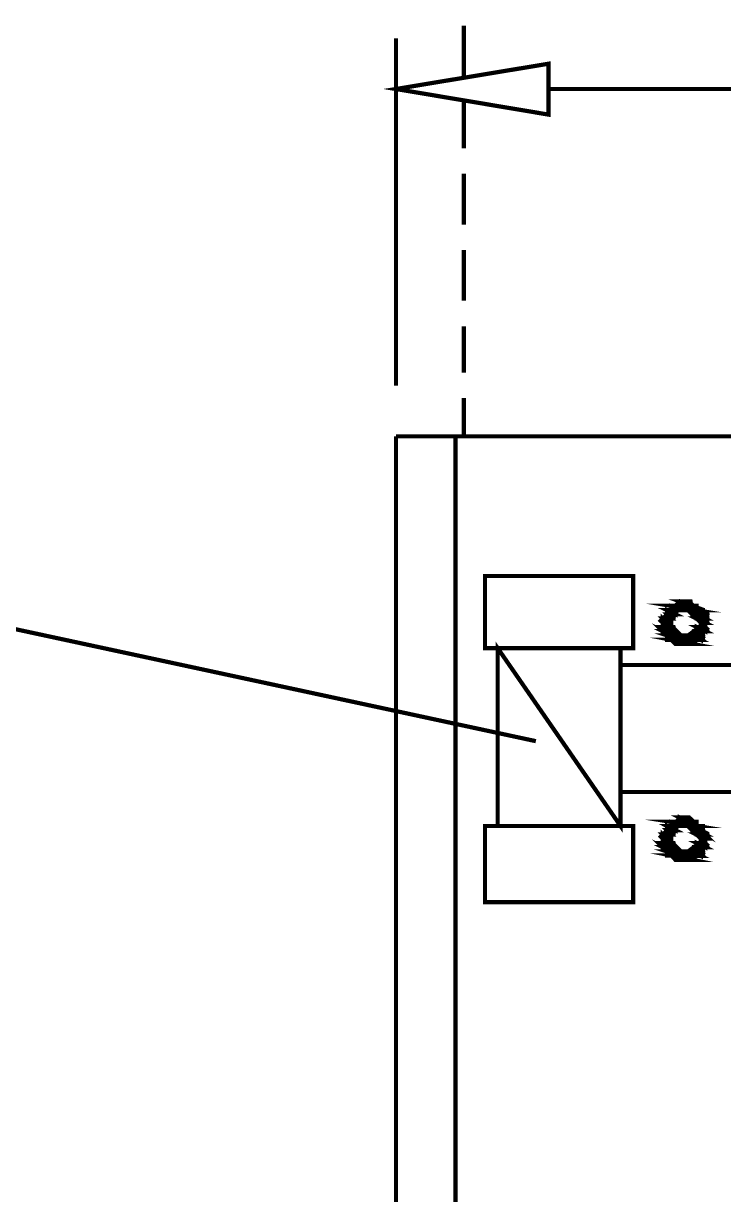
# Model space of a CAD drawing. Extents: x 219 to 1226, y 175 to 465.
# Drawn here: x 665.13 to 672.14, y 304.55 to 316.28 of the extents above; entities that cross this region are included whole.
import ezdxf

# ---------------------------------------------------------------- set-up
doc = ezdxf.new("R2010")
doc.units = 0
doc.header["$MEASUREMENT"] = 0
for name, color, linetype in [('C00-00-00-BLACK', 7, 'Continuous'), ('C00-7E-FF', 150, 'Continuous'), ('CFF-00-00', 1, 'Continuous')]:
    doc.layers.add(name, color=color, linetype=linetype)

msp = doc.modelspace()

# ---------------------------------------------------------------- linework, layer by layer
at = {"layer": 'C00-00-00-BLACK', "const_width": 0.0423}
for points in [[(669.54, 315.747), (669.54, 316.256)], [(669.54, 315.028), (669.54, 315.494)], [(669.54, 314.263), (669.54, 314.773)], [(669.54, 313.501), (669.54, 314.008)], [(669.54, 312.782), (669.54, 313.246)], [(669.54, 312.144), (669.54, 312.527)], [(668.861, 312.144), (668.861, 293.112)], [(668.861, 312.144), (676.708, 312.144)], [(669.456, 312.144), (669.456, 303.539)], [(669.879, 310.024), (669.879, 308.244)], [(671.109, 310.024), (671.109, 308.244)], [(672.382, 309.855), (671.109, 309.855), (671.109, 308.584), (672.382, 308.584)]]:
    msp.add_lwpolyline(points, dxfattribs=at)
for points in [[(669.752, 310.024), (671.236, 310.024), (671.236, 310.746), (669.752, 310.746), (669.752, 310.024)], [(671.871, 310.447), (671.618, 310.447), (671.871, 310.404), (671.871, 310.447)], [(671.956, 310.278), (671.956, 310.331), (671.797, 310.49), (671.745, 310.49), (671.702, 310.49), (671.575, 310.331), (671.575, 310.278), (671.575, 310.236), (671.702, 310.108), (671.745, 310.108), (671.797, 310.108), (671.956, 310.236), (671.956, 310.278)], [(671.575, 310.404), (671.659, 310.363), (671.575, 310.363), (671.575, 310.404)], [(671.786, 310.493), (671.702, 310.493), (671.829, 310.447), (671.786, 310.493)], [(671.618, 310.447), (671.871, 310.404), (671.618, 310.404), (671.618, 310.447)], [(671.914, 310.278), (671.914, 310.32), (671.786, 310.447), (671.745, 310.447), (671.713, 310.447), (671.618, 310.32), (671.618, 310.278), (671.618, 310.246), (671.713, 310.151), (671.745, 310.151), (671.786, 310.151), (671.914, 310.246), (671.914, 310.278)], [(671.659, 310.447), (671.871, 310.447), (671.618, 310.447), (671.659, 310.447)], [(671.702, 310.493), (671.829, 310.447), (671.659, 310.447), (671.702, 310.493)], [(671.659, 310.447), (671.829, 310.447), (671.871, 310.447), (671.659, 310.447)], [(671.829, 310.447), (671.871, 310.447), (671.659, 310.447), (671.829, 310.447)], [(671.659, 310.447), (671.829, 310.447), (671.871, 310.447), (671.659, 310.447)], [(671.829, 310.447), (671.871, 310.447), (671.659, 310.447), (671.829, 310.447)], [(671.829, 310.447), (671.659, 310.447), (671.871, 310.447), (671.829, 310.447)], [(671.745, 310.493), (671.786, 310.493), (671.702, 310.493), (671.745, 310.493)], [(671.702, 310.493), (671.786, 310.493), (671.829, 310.493), (671.702, 310.493)], [(671.786, 310.493), (671.829, 310.493), (671.702, 310.493), (671.786, 310.493)], [(671.829, 310.404), (671.914, 310.363), (671.829, 310.363), (671.829, 310.404)], [(671.618, 310.32), (671.532, 310.32), (671.575, 310.278), (671.618, 310.32)], [(671.575, 310.363), (671.618, 310.32), (671.532, 310.32), (671.575, 310.363)], [(671.659, 310.404), (671.575, 310.404), (671.659, 310.363), (671.659, 310.404)], [(671.532, 310.32), (671.575, 310.278), (671.532, 310.278), (671.532, 310.32)], [(671.532, 310.32), (671.618, 310.32), (671.659, 310.32), (671.532, 310.32)], [(671.618, 310.32), (671.659, 310.32), (671.532, 310.32), (671.618, 310.32)], [(671.532, 310.32), (671.618, 310.32), (671.659, 310.32), (671.532, 310.32)], [(671.618, 310.32), (671.659, 310.32), (671.532, 310.32), (671.618, 310.32)], [(671.532, 310.278), (671.575, 310.236), (671.532, 310.236), (671.532, 310.278)], [(671.618, 310.363), (671.575, 310.363), (671.618, 310.32), (671.618, 310.363)], [(671.618, 310.404), (671.702, 310.404), (671.575, 310.404), (671.618, 310.404)], [(671.659, 310.404), (671.702, 310.404), (671.575, 310.404), (671.659, 310.404)], [(671.659, 310.404), (671.575, 310.404), (671.702, 310.404), (671.659, 310.404)], [(671.575, 310.404), (671.659, 310.404), (671.702, 310.404), (671.575, 310.404)], [(671.659, 310.404), (671.702, 310.404), (671.575, 310.404), (671.659, 310.404)], [(671.618, 310.363), (671.659, 310.363), (671.575, 310.363), (671.618, 310.363)], [(671.618, 310.363), (671.575, 310.363), (671.659, 310.363), (671.618, 310.363)], [(671.575, 310.363), (671.618, 310.363), (671.659, 310.363), (671.575, 310.363)], [(671.618, 310.363), (671.659, 310.363), (671.575, 310.363), (671.618, 310.363)], [(671.618, 310.404), (671.871, 310.404), (671.914, 310.404), (671.618, 310.404)], [(671.871, 310.404), (671.914, 310.404), (671.618, 310.404), (671.871, 310.404)], [(671.702, 310.404), (671.745, 310.404), (671.618, 310.404), (671.702, 310.404)], [(671.702, 310.404), (671.618, 310.404), (671.745, 310.404), (671.702, 310.404)], [(671.702, 310.404), (671.618, 310.404), (671.702, 310.404)], [(671.871, 310.404), (671.745, 310.404), (671.871, 310.404)], [(671.745, 310.404), (671.871, 310.404), (671.786, 310.404), (671.745, 310.404)], [(671.914, 310.404), (671.829, 310.404), (671.914, 310.363), (671.914, 310.404)], [(671.871, 310.32), (671.956, 310.278), (671.914, 310.278), (671.871, 310.32)], [(671.914, 310.404), (671.956, 310.404), (671.786, 310.404), (671.914, 310.404)], [(671.914, 310.404), (671.786, 310.404), (671.871, 310.404), (671.914, 310.404)], [(671.786, 310.404), (671.914, 310.404), (671.956, 310.404), (671.786, 310.404)], [(671.914, 310.404), (671.956, 310.404), (671.786, 310.404), (671.914, 310.404)], [(671.914, 310.404), (671.786, 310.404), (671.914, 310.404)], [(671.786, 310.404), (671.914, 310.404), (671.829, 310.404), (671.786, 310.404)], [(671.956, 310.32), (671.871, 310.32), (671.956, 310.278), (671.956, 310.32)], [(671.956, 310.363), (671.871, 310.363), (671.956, 310.32), (671.956, 310.363)], [(671.914, 310.363), (671.829, 310.363), (671.914, 310.363)], [(671.829, 310.363), (671.914, 310.363), (671.871, 310.363), (671.829, 310.363)], [(671.871, 310.363), (671.956, 310.32), (671.871, 310.32), (671.871, 310.363)], [(671.871, 310.363), (671.914, 310.363), (671.956, 310.363), (671.871, 310.363)], [(671.914, 310.363), (671.956, 310.363), (671.871, 310.363), (671.914, 310.363)], [(671.956, 310.363), (671.998, 310.363), (671.871, 310.363), (671.956, 310.363)], [(671.956, 310.363), (671.871, 310.363), (671.914, 310.363), (671.956, 310.363)], [(671.871, 310.32), (671.956, 310.32), (671.998, 310.32), (671.871, 310.32)], [(671.956, 310.32), (671.998, 310.32), (671.871, 310.32), (671.956, 310.32)], [(671.914, 310.278), (671.956, 310.236), (671.914, 310.236), (671.914, 310.278)], [(671.532, 310.194), (671.618, 310.151), (671.575, 310.151), (671.532, 310.194)], [(671.618, 310.236), (671.532, 310.236), (671.618, 310.194), (671.618, 310.236)], [(671.618, 310.194), (671.532, 310.194), (671.618, 310.151), (671.618, 310.194)], [(671.575, 310.278), (671.532, 310.278), (671.575, 310.236), (671.575, 310.278)], [(671.532, 310.278), (671.575, 310.278), (671.618, 310.278), (671.532, 310.278)], [(671.575, 310.278), (671.618, 310.278), (671.532, 310.278), (671.575, 310.278)], [(671.532, 310.236), (671.618, 310.194), (671.532, 310.194), (671.532, 310.236)], [(671.532, 310.236), (671.575, 310.236), (671.618, 310.236), (671.532, 310.236)], [(671.575, 310.236), (671.618, 310.236), (671.532, 310.236), (671.575, 310.236)], [(671.618, 310.236), (671.659, 310.236), (671.532, 310.236), (671.618, 310.236)], [(671.618, 310.236), (671.532, 310.236), (671.575, 310.236), (671.618, 310.236)], [(671.532, 310.194), (671.618, 310.194), (671.659, 310.194), (671.532, 310.194)], [(671.618, 310.194), (671.659, 310.194), (671.532, 310.194), (671.618, 310.194)], [(671.956, 310.236), (671.871, 310.236), (671.956, 310.194), (671.956, 310.236)], [(671.914, 310.194), (671.871, 310.194), (671.914, 310.151), (671.914, 310.194)], [(671.871, 310.236), (671.956, 310.194), (671.871, 310.194), (671.871, 310.236)], [(671.914, 310.236), (671.956, 310.236), (671.871, 310.236), (671.914, 310.236)], [(671.871, 310.194), (671.914, 310.151), (671.871, 310.151), (671.871, 310.194)], [(671.871, 310.194), (671.956, 310.194), (671.998, 310.194), (671.871, 310.194)], [(671.956, 310.194), (671.998, 310.194), (671.871, 310.194), (671.956, 310.194)], [(671.914, 310.194), (671.956, 310.194), (671.871, 310.194), (671.914, 310.194)], [(671.914, 310.194), (671.871, 310.194), (671.956, 310.194), (671.914, 310.194)], [(671.956, 310.278), (671.914, 310.278), (671.956, 310.236), (671.956, 310.278)], [(671.914, 310.278), (671.956, 310.278), (671.998, 310.278), (671.914, 310.278)], [(671.956, 310.278), (671.998, 310.278), (671.914, 310.278), (671.956, 310.278)], [(671.956, 310.236), (671.914, 310.236), (671.956, 310.236)], [(669.879, 310.024), (671.109, 308.244), (669.879, 308.244), (669.879, 310.024)], [(671.871, 310.108), (671.618, 310.108), (671.829, 310.067), (671.871, 310.108)], [(671.659, 310.151), (671.575, 310.151), (671.702, 310.108), (671.659, 310.151)], [(671.575, 310.151), (671.702, 310.108), (671.575, 310.108), (671.575, 310.151)], [(671.575, 310.151), (671.618, 310.151), (671.659, 310.151), (671.575, 310.151)], [(671.618, 310.151), (671.659, 310.151), (671.575, 310.151), (671.618, 310.151)], [(671.659, 310.151), (671.702, 310.151), (671.575, 310.151), (671.659, 310.151)], [(671.659, 310.151), (671.575, 310.151), (671.618, 310.151), (671.659, 310.151)], [(671.575, 310.151), (671.659, 310.151), (671.702, 310.151), (671.575, 310.151)], [(671.659, 310.151), (671.702, 310.151), (671.575, 310.151), (671.659, 310.151)], [(671.575, 310.151), (671.659, 310.151), (671.702, 310.151), (671.575, 310.151)], [(671.659, 310.151), (671.702, 310.151), (671.575, 310.151), (671.659, 310.151)], [(671.618, 310.108), (671.829, 310.067), (671.659, 310.067), (671.618, 310.108)], [(671.702, 310.108), (671.575, 310.108), (671.702, 310.108)], [(671.575, 310.108), (671.702, 310.108), (671.618, 310.108), (671.575, 310.108)], [(671.745, 310.108), (671.786, 310.108), (671.618, 310.108), (671.745, 310.108)], [(671.745, 310.108), (671.618, 310.108), (671.702, 310.108), (671.745, 310.108)], [(671.618, 310.108), (671.871, 310.108), (671.914, 310.108), (671.618, 310.108)], [(671.871, 310.108), (671.914, 310.108), (671.618, 310.108), (671.871, 310.108)], [(671.618, 310.108), (671.871, 310.108), (671.914, 310.108), (671.618, 310.108)], [(671.871, 310.108), (671.914, 310.108), (671.618, 310.108), (671.871, 310.108)], [(671.659, 310.067), (671.829, 310.067), (671.871, 310.067), (671.659, 310.067)], [(671.829, 310.067), (671.871, 310.067), (671.659, 310.067), (671.829, 310.067)], [(671.659, 310.067), (671.829, 310.067), (671.871, 310.067), (671.659, 310.067)], [(671.829, 310.067), (671.871, 310.067), (671.659, 310.067), (671.829, 310.067)], [(671.829, 310.067), (671.659, 310.067), (671.786, 310.067), (671.829, 310.067)], [(671.659, 310.067), (671.786, 310.067), (671.702, 310.067), (671.659, 310.067)], [(671.786, 310.067), (671.702, 310.067), (671.745, 310.067), (671.786, 310.067)], [(671.702, 310.067), (671.786, 310.067), (671.829, 310.067), (671.702, 310.067)], [(671.786, 310.067), (671.829, 310.067), (671.702, 310.067), (671.786, 310.067)], [(671.786, 310.108), (671.871, 310.108), (671.745, 310.108), (671.786, 310.108)], [(671.745, 310.108), (671.871, 310.108), (671.914, 310.108), (671.745, 310.108)], [(671.871, 310.108), (671.914, 310.108), (671.745, 310.108), (671.871, 310.108)], [(671.829, 310.151), (671.914, 310.106), (671.786, 310.106), (671.829, 310.151)], [(671.914, 310.151), (671.829, 310.151), (671.914, 310.106), (671.914, 310.151)], [(671.786, 310.108), (671.914, 310.108), (671.956, 310.108), (671.786, 310.108)], [(671.914, 310.108), (671.956, 310.108), (671.786, 310.108), (671.914, 310.108)], [(671.871, 310.108), (671.914, 310.108), (671.786, 310.108), (671.871, 310.108)], [(671.871, 310.108), (671.786, 310.108), (671.914, 310.108), (671.871, 310.108)], [(671.871, 310.108), (671.786, 310.108), (671.871, 310.108)], [(671.871, 310.151), (671.914, 310.151), (671.829, 310.151), (671.871, 310.151)], [(671.829, 310.151), (671.914, 310.151), (671.956, 310.151), (671.829, 310.151)], [(671.914, 310.151), (671.956, 310.151), (671.829, 310.151), (671.914, 310.151)], [(671.914, 310.151), (671.871, 310.151), (671.914, 310.151)], [(671.109, 310.024), (669.879, 310.024), (671.109, 308.244), (671.109, 310.024)], [(671.956, 308.117), (671.956, 308.171), (671.797, 308.328), (671.745, 308.328), (671.702, 308.328), (671.575, 308.171), (671.575, 308.117), (671.575, 308.076), (671.702, 307.948), (671.745, 307.948), (671.797, 307.948), (671.956, 308.076), (671.956, 308.117)], [(671.786, 308.328), (671.702, 308.328), (671.786, 308.285), (671.786, 308.328)], [(671.702, 308.328), (671.786, 308.285), (671.702, 308.285), (671.702, 308.328)], [(671.745, 308.328), (671.786, 308.328), (671.702, 308.328), (671.745, 308.328)], [(669.752, 307.482), (671.236, 307.482), (671.236, 308.244), (669.752, 308.244), (669.752, 307.482)], [(671.871, 308.285), (671.618, 308.285), (671.871, 308.244), (671.871, 308.285)], [(671.575, 308.201), (671.618, 308.158), (671.532, 308.158), (671.575, 308.201)], [(671.659, 308.244), (671.575, 308.244), (671.659, 308.201), (671.659, 308.244)], [(671.532, 308.158), (671.575, 308.117), (671.532, 308.117), (671.532, 308.158)], [(671.618, 308.201), (671.575, 308.201), (671.618, 308.158), (671.618, 308.201)], [(671.575, 308.244), (671.659, 308.201), (671.575, 308.201), (671.575, 308.244)], [(671.618, 308.244), (671.702, 308.244), (671.575, 308.244), (671.618, 308.244)], [(671.659, 308.244), (671.702, 308.244), (671.575, 308.244), (671.659, 308.244)], [(671.659, 308.244), (671.575, 308.244), (671.702, 308.244), (671.659, 308.244)], [(671.575, 308.244), (671.659, 308.244), (671.702, 308.244), (671.575, 308.244)], [(671.659, 308.244), (671.702, 308.244), (671.575, 308.244), (671.659, 308.244)], [(671.618, 308.201), (671.659, 308.201), (671.575, 308.201), (671.618, 308.201)], [(671.618, 308.201), (671.575, 308.201), (671.659, 308.201), (671.618, 308.201)], [(671.575, 308.201), (671.618, 308.201), (671.659, 308.201), (671.575, 308.201)], [(671.618, 308.201), (671.659, 308.201), (671.575, 308.201), (671.618, 308.201)], [(671.618, 308.285), (671.871, 308.244), (671.618, 308.244), (671.618, 308.285)], [(671.914, 308.117), (671.914, 308.16), (671.786, 308.285), (671.745, 308.285), (671.713, 308.285), (671.618, 308.16), (671.618, 308.117), (671.618, 308.085), (671.713, 307.989), (671.745, 307.989), (671.786, 307.989), (671.914, 308.085), (671.914, 308.117)], [(671.659, 308.285), (671.871, 308.285), (671.618, 308.285), (671.659, 308.285)], [(671.618, 308.244), (671.871, 308.244), (671.914, 308.244), (671.618, 308.244)], [(671.871, 308.244), (671.914, 308.244), (671.618, 308.244), (671.871, 308.244)], [(671.702, 308.244), (671.745, 308.244), (671.618, 308.244), (671.702, 308.244)], [(671.702, 308.244), (671.618, 308.244), (671.745, 308.244), (671.702, 308.244)], [(671.702, 308.244), (671.618, 308.244), (671.702, 308.244)], [(671.702, 308.285), (671.829, 308.285), (671.659, 308.285), (671.702, 308.285)], [(671.659, 308.285), (671.829, 308.285), (671.871, 308.285), (671.659, 308.285)], [(671.829, 308.285), (671.871, 308.285), (671.659, 308.285), (671.829, 308.285)], [(671.659, 308.285), (671.829, 308.285), (671.871, 308.285), (671.659, 308.285)], [(671.829, 308.285), (671.871, 308.285), (671.659, 308.285), (671.829, 308.285)], [(671.829, 308.285), (671.659, 308.285), (671.871, 308.285), (671.829, 308.285)], [(671.786, 308.285), (671.702, 308.285), (671.829, 308.285), (671.786, 308.285)], [(671.871, 308.244), (671.745, 308.244), (671.871, 308.244)], [(671.745, 308.244), (671.871, 308.244), (671.786, 308.244), (671.745, 308.244)], [(671.914, 308.244), (671.829, 308.244), (671.914, 308.201), (671.914, 308.244)], [(671.871, 308.158), (671.956, 308.117), (671.914, 308.117), (671.871, 308.158)], [(671.914, 308.244), (671.956, 308.244), (671.786, 308.244), (671.914, 308.244)], [(671.914, 308.244), (671.786, 308.244), (671.871, 308.244), (671.914, 308.244)], [(671.786, 308.244), (671.914, 308.244), (671.956, 308.244), (671.786, 308.244)], [(671.914, 308.244), (671.956, 308.244), (671.786, 308.244), (671.914, 308.244)], [(671.914, 308.244), (671.786, 308.244), (671.914, 308.244)], [(671.786, 308.244), (671.914, 308.244), (671.829, 308.244), (671.786, 308.244)], [(671.914, 308.201), (671.871, 308.201), (671.956, 308.158), (671.914, 308.201)], [(671.829, 308.244), (671.914, 308.201), (671.829, 308.201), (671.829, 308.244)], [(671.914, 308.201), (671.829, 308.201), (671.914, 308.201)], [(671.829, 308.201), (671.914, 308.201), (671.871, 308.201), (671.829, 308.201)], [(671.871, 308.201), (671.956, 308.158), (671.871, 308.158), (671.871, 308.201)], [(671.871, 308.201), (671.914, 308.201), (671.956, 308.201), (671.871, 308.201)], [(671.914, 308.201), (671.956, 308.201), (671.871, 308.201), (671.914, 308.201)], [(671.532, 308.032), (671.618, 307.989), (671.575, 307.989), (671.532, 308.032)], [(671.618, 308.074), (671.532, 308.074), (671.618, 308.032), (671.618, 308.074)], [(671.618, 308.158), (671.532, 308.158), (671.575, 308.117), (671.618, 308.158)], [(671.575, 308.117), (671.532, 308.117), (671.575, 308.074), (671.575, 308.117)], [(671.532, 308.158), (671.618, 308.158), (671.659, 308.158), (671.532, 308.158)], [(671.618, 308.158), (671.659, 308.158), (671.532, 308.158), (671.618, 308.158)], [(671.532, 308.158), (671.618, 308.158), (671.659, 308.158), (671.532, 308.158)], [(671.618, 308.158), (671.659, 308.158), (671.532, 308.158), (671.618, 308.158)], [(671.532, 308.117), (671.575, 308.074), (671.532, 308.074), (671.532, 308.117)], [(671.532, 308.117), (671.575, 308.117), (671.618, 308.117), (671.532, 308.117)], [(671.575, 308.117), (671.618, 308.117), (671.532, 308.117), (671.575, 308.117)], [(671.532, 308.074), (671.618, 308.032), (671.532, 308.032), (671.532, 308.074)], [(671.532, 308.074), (671.575, 308.074), (671.618, 308.074), (671.532, 308.074)], [(671.575, 308.074), (671.618, 308.074), (671.532, 308.074), (671.575, 308.074)], [(671.618, 308.074), (671.659, 308.074), (671.532, 308.074), (671.618, 308.074)], [(671.618, 308.074), (671.532, 308.074), (671.575, 308.074), (671.618, 308.074)], [(671.956, 308.158), (671.871, 308.158), (671.956, 308.117), (671.956, 308.158)], [(671.956, 308.074), (671.871, 308.074), (671.956, 308.032), (671.956, 308.074)], [(671.871, 308.158), (671.956, 308.158), (671.998, 308.158), (671.871, 308.158)], [(671.956, 308.158), (671.998, 308.158), (671.871, 308.158), (671.956, 308.158)], [(671.871, 308.158), (671.956, 308.158), (671.998, 308.158), (671.871, 308.158)], [(671.956, 308.158), (671.998, 308.158), (671.871, 308.158), (671.956, 308.158)], [(671.871, 308.074), (671.956, 308.032), (671.871, 308.032), (671.871, 308.074)], [(671.914, 308.074), (671.956, 308.074), (671.871, 308.074), (671.914, 308.074)], [(671.956, 308.117), (671.914, 308.117), (671.956, 308.074), (671.956, 308.117)], [(671.914, 308.117), (671.956, 308.074), (671.914, 308.074), (671.914, 308.117)], [(671.914, 308.117), (671.956, 308.117), (671.998, 308.117), (671.914, 308.117)], [(671.956, 308.117), (671.998, 308.117), (671.914, 308.117), (671.956, 308.117)], [(671.956, 308.074), (671.914, 308.074), (671.956, 308.074)], [(671.871, 307.948), (671.618, 307.948), (671.829, 307.905), (671.871, 307.948)], [(671.659, 307.989), (671.575, 307.989), (671.702, 307.948), (671.659, 307.989)], [(671.618, 308.032), (671.532, 308.032), (671.618, 307.989), (671.618, 308.032)], [(671.532, 308.032), (671.618, 308.032), (671.659, 308.032), (671.532, 308.032)], [(671.618, 308.032), (671.659, 308.032), (671.532, 308.032), (671.618, 308.032)], [(671.575, 307.989), (671.702, 307.948), (671.575, 307.948), (671.575, 307.989)], [(671.575, 307.989), (671.618, 307.989), (671.659, 307.989), (671.575, 307.989)], [(671.618, 307.989), (671.659, 307.989), (671.575, 307.989), (671.618, 307.989)], [(671.659, 307.989), (671.702, 307.989), (671.575, 307.989), (671.659, 307.989)], [(671.659, 307.989), (671.575, 307.989), (671.618, 307.989), (671.659, 307.989)], [(671.575, 307.989), (671.659, 307.989), (671.702, 307.989), (671.575, 307.989)], [(671.659, 307.989), (671.702, 307.989), (671.575, 307.989), (671.659, 307.989)], [(671.575, 307.989), (671.659, 307.989), (671.702, 307.989), (671.575, 307.989)], [(671.659, 307.989), (671.702, 307.989), (671.575, 307.989), (671.659, 307.989)], [(671.702, 307.948), (671.575, 307.948), (671.702, 307.948)], [(671.575, 307.948), (671.702, 307.948), (671.618, 307.948), (671.575, 307.948)], [(671.618, 307.948), (671.829, 307.905), (671.659, 307.905), (671.618, 307.948)], [(671.745, 307.948), (671.786, 307.948), (671.618, 307.948), (671.745, 307.948)], [(671.745, 307.948), (671.618, 307.948), (671.702, 307.948), (671.745, 307.948)], [(671.618, 307.948), (671.871, 307.948), (671.914, 307.948), (671.618, 307.948)], [(671.871, 307.948), (671.914, 307.948), (671.618, 307.948), (671.871, 307.948)], [(671.618, 307.948), (671.871, 307.948), (671.914, 307.948), (671.618, 307.948)], [(671.871, 307.948), (671.914, 307.948), (671.618, 307.948), (671.871, 307.948)], [(671.786, 307.948), (671.871, 307.948), (671.745, 307.948), (671.786, 307.948)], [(671.745, 307.948), (671.871, 307.948), (671.914, 307.948), (671.745, 307.948)], [(671.871, 307.948), (671.914, 307.948), (671.745, 307.948), (671.871, 307.948)], [(671.829, 307.989), (671.914, 307.945), (671.786, 307.945), (671.829, 307.989)], [(671.914, 307.989), (671.829, 307.989), (671.914, 307.945), (671.914, 307.989)], [(671.786, 307.948), (671.914, 307.948), (671.956, 307.948), (671.786, 307.948)], [(671.914, 307.948), (671.956, 307.948), (671.786, 307.948), (671.914, 307.948)], [(671.871, 307.948), (671.914, 307.948), (671.786, 307.948), (671.871, 307.948)], [(671.871, 307.948), (671.786, 307.948), (671.914, 307.948), (671.871, 307.948)], [(671.871, 307.948), (671.786, 307.948), (671.871, 307.948)], [(671.871, 307.989), (671.914, 307.989), (671.829, 307.989), (671.871, 307.989)], [(671.829, 307.989), (671.914, 307.989), (671.956, 307.989), (671.829, 307.989)], [(671.914, 307.989), (671.956, 307.989), (671.829, 307.989), (671.914, 307.989)], [(671.914, 308.032), (671.871, 308.032), (671.914, 307.989), (671.914, 308.032)], [(671.871, 308.032), (671.914, 307.989), (671.871, 307.989), (671.871, 308.032)], [(671.871, 308.032), (671.956, 308.032), (671.998, 308.032), (671.871, 308.032)], [(671.956, 308.032), (671.998, 308.032), (671.871, 308.032), (671.956, 308.032)], [(671.914, 308.032), (671.956, 308.032), (671.871, 308.032), (671.914, 308.032)], [(671.914, 308.032), (671.871, 308.032), (671.956, 308.032), (671.914, 308.032)], [(671.914, 307.989), (671.871, 307.989), (671.914, 307.989)], [(671.659, 307.905), (671.829, 307.905), (671.871, 307.905), (671.659, 307.905)], [(671.829, 307.905), (671.871, 307.905), (671.659, 307.905), (671.829, 307.905)], [(671.659, 307.905), (671.829, 307.905), (671.871, 307.905), (671.659, 307.905)], [(671.829, 307.905), (671.871, 307.905), (671.659, 307.905), (671.829, 307.905)], [(671.829, 307.905), (671.659, 307.905), (671.786, 307.905), (671.829, 307.905)], [(671.659, 307.905), (671.786, 307.905), (671.702, 307.905), (671.659, 307.905)], [(671.786, 307.905), (671.702, 307.905), (671.745, 307.905), (671.786, 307.905)], [(671.702, 307.905), (671.786, 307.905), (671.829, 307.905), (671.702, 307.905)], [(671.786, 307.905), (671.829, 307.905), (671.702, 307.905), (671.786, 307.905)]]:
    msp.add_lwpolyline(points, close=True, dxfattribs=at)
at = {"layer": 'C00-00-00-BLACK'}
for points in [[(671.659, 310.447), (671.871, 310.447), (671.618, 310.447), (671.659, 310.447)], [(671.871, 310.447), (671.618, 310.447), (671.871, 310.404), (671.871, 310.447)], [(671.618, 310.447), (671.871, 310.404), (671.618, 310.404), (671.618, 310.447)], [(671.702, 310.493), (671.829, 310.447), (671.659, 310.447), (671.702, 310.493)], [(671.659, 310.447), (671.829, 310.447), (671.871, 310.447), (671.659, 310.447)], [(671.829, 310.447), (671.871, 310.447), (671.659, 310.447), (671.829, 310.447)], [(671.659, 310.447), (671.829, 310.447), (671.871, 310.447), (671.659, 310.447)], [(671.829, 310.447), (671.871, 310.447), (671.659, 310.447), (671.829, 310.447)], [(671.829, 310.447), (671.659, 310.447), (671.871, 310.447), (671.829, 310.447)], [(671.745, 310.493), (671.786, 310.493), (671.702, 310.493), (671.745, 310.493)], [(671.702, 310.493), (671.786, 310.493), (671.829, 310.493), (671.702, 310.493)], [(671.786, 310.493), (671.829, 310.493), (671.702, 310.493), (671.786, 310.493)], [(671.786, 310.493), (671.702, 310.493), (671.829, 310.447), (671.786, 310.493)], [(671.575, 310.363), (671.618, 310.32), (671.532, 310.32), (671.575, 310.363)], [(671.532, 310.32), (671.618, 310.32), (671.659, 310.32), (671.532, 310.32)], [(671.618, 310.32), (671.659, 310.32), (671.532, 310.32), (671.618, 310.32)], [(671.532, 310.32), (671.618, 310.32), (671.659, 310.32), (671.532, 310.32)], [(671.618, 310.32), (671.659, 310.32), (671.532, 310.32), (671.618, 310.32)], [(671.618, 310.32), (671.532, 310.32), (671.575, 310.278), (671.618, 310.32)], [(671.532, 310.32), (671.575, 310.278), (671.532, 310.278), (671.532, 310.32)], [(671.618, 310.404), (671.702, 310.404), (671.575, 310.404), (671.618, 310.404)], [(671.659, 310.404), (671.702, 310.404), (671.575, 310.404), (671.659, 310.404)], [(671.659, 310.404), (671.575, 310.404), (671.702, 310.404), (671.659, 310.404)], [(671.575, 310.404), (671.659, 310.404), (671.702, 310.404), (671.575, 310.404)], [(671.659, 310.404), (671.702, 310.404), (671.575, 310.404), (671.659, 310.404)], [(671.659, 310.404), (671.575, 310.404), (671.659, 310.363), (671.659, 310.404)], [(671.575, 310.404), (671.659, 310.363), (671.575, 310.363), (671.575, 310.404)], [(671.618, 310.363), (671.659, 310.363), (671.575, 310.363), (671.618, 310.363)], [(671.618, 310.363), (671.575, 310.363), (671.659, 310.363), (671.618, 310.363)], [(671.575, 310.363), (671.618, 310.363), (671.659, 310.363), (671.575, 310.363)], [(671.618, 310.363), (671.659, 310.363), (671.575, 310.363), (671.618, 310.363)], [(671.618, 310.363), (671.575, 310.363), (671.618, 310.32), (671.618, 310.363)], [(671.618, 310.404), (671.871, 310.404), (671.914, 310.404), (671.618, 310.404)], [(671.871, 310.404), (671.914, 310.404), (671.618, 310.404), (671.871, 310.404)], [(671.702, 310.404), (671.745, 310.404), (671.618, 310.404), (671.702, 310.404)], [(671.702, 310.404), (671.618, 310.404), (671.745, 310.404), (671.702, 310.404)], [(671.702, 310.404), (671.618, 310.404), (671.702, 310.404)], [(671.871, 310.404), (671.745, 310.404), (671.871, 310.404)], [(671.745, 310.404), (671.871, 310.404), (671.786, 310.404), (671.745, 310.404)], [(671.914, 310.404), (671.956, 310.404), (671.786, 310.404), (671.914, 310.404)], [(671.914, 310.404), (671.786, 310.404), (671.871, 310.404), (671.914, 310.404)], [(671.786, 310.404), (671.914, 310.404), (671.956, 310.404), (671.786, 310.404)], [(671.914, 310.404), (671.956, 310.404), (671.786, 310.404), (671.914, 310.404)], [(671.914, 310.404), (671.786, 310.404), (671.914, 310.404)], [(671.786, 310.404), (671.914, 310.404), (671.829, 310.404), (671.786, 310.404)], [(671.914, 310.404), (671.829, 310.404), (671.914, 310.363), (671.914, 310.404)], [(671.829, 310.404), (671.914, 310.363), (671.829, 310.363), (671.829, 310.404)], [(671.914, 310.363), (671.829, 310.363), (671.914, 310.363)], [(671.829, 310.363), (671.914, 310.363), (671.871, 310.363), (671.829, 310.363)], [(671.871, 310.363), (671.914, 310.363), (671.956, 310.363), (671.871, 310.363)], [(671.914, 310.363), (671.956, 310.363), (671.871, 310.363), (671.914, 310.363)], [(671.956, 310.363), (671.998, 310.363), (671.871, 310.363), (671.956, 310.363)], [(671.956, 310.363), (671.871, 310.363), (671.914, 310.363), (671.956, 310.363)], [(671.956, 310.363), (671.871, 310.363), (671.956, 310.32), (671.956, 310.363)], [(671.871, 310.363), (671.956, 310.32), (671.871, 310.32), (671.871, 310.363)], [(671.871, 310.32), (671.956, 310.32), (671.998, 310.32), (671.871, 310.32)], [(671.956, 310.32), (671.998, 310.32), (671.871, 310.32), (671.956, 310.32)], [(671.956, 310.32), (671.871, 310.32), (671.956, 310.278), (671.956, 310.32)], [(671.871, 310.32), (671.956, 310.278), (671.914, 310.278), (671.871, 310.32)], [(671.532, 310.278), (671.575, 310.278), (671.618, 310.278), (671.532, 310.278)], [(671.575, 310.278), (671.618, 310.278), (671.532, 310.278), (671.575, 310.278)], [(671.575, 310.278), (671.532, 310.278), (671.575, 310.236), (671.575, 310.278)], [(671.532, 310.278), (671.575, 310.236), (671.532, 310.236), (671.532, 310.278)], [(671.532, 310.236), (671.575, 310.236), (671.618, 310.236), (671.532, 310.236)], [(671.575, 310.236), (671.618, 310.236), (671.532, 310.236), (671.575, 310.236)], [(671.618, 310.236), (671.659, 310.236), (671.532, 310.236), (671.618, 310.236)], [(671.618, 310.236), (671.532, 310.236), (671.575, 310.236), (671.618, 310.236)], [(671.618, 310.236), (671.532, 310.236), (671.618, 310.194), (671.618, 310.236)], [(671.532, 310.236), (671.618, 310.194), (671.532, 310.194), (671.532, 310.236)], [(671.914, 310.236), (671.956, 310.236), (671.871, 310.236), (671.914, 310.236)], [(671.956, 310.236), (671.871, 310.236), (671.956, 310.194), (671.956, 310.236)], [(671.871, 310.236), (671.956, 310.194), (671.871, 310.194), (671.871, 310.236)], [(671.914, 310.278), (671.956, 310.278), (671.998, 310.278), (671.914, 310.278)], [(671.956, 310.278), (671.998, 310.278), (671.914, 310.278), (671.956, 310.278)], [(671.956, 310.278), (671.914, 310.278), (671.956, 310.236), (671.956, 310.278)], [(671.914, 310.278), (671.956, 310.236), (671.914, 310.236), (671.914, 310.278)], [(671.956, 310.236), (671.914, 310.236), (671.956, 310.236)], [(671.532, 310.194), (671.618, 310.194), (671.659, 310.194), (671.532, 310.194)], [(671.618, 310.194), (671.659, 310.194), (671.532, 310.194), (671.618, 310.194)], [(671.618, 310.194), (671.532, 310.194), (671.618, 310.151), (671.618, 310.194)], [(671.532, 310.194), (671.618, 310.151), (671.575, 310.151), (671.532, 310.194)], [(671.575, 310.151), (671.618, 310.151), (671.659, 310.151), (671.575, 310.151)], [(671.618, 310.151), (671.659, 310.151), (671.575, 310.151), (671.618, 310.151)], [(671.659, 310.151), (671.702, 310.151), (671.575, 310.151), (671.659, 310.151)], [(671.659, 310.151), (671.575, 310.151), (671.618, 310.151), (671.659, 310.151)], [(671.575, 310.151), (671.659, 310.151), (671.702, 310.151), (671.575, 310.151)], [(671.659, 310.151), (671.702, 310.151), (671.575, 310.151), (671.659, 310.151)], [(671.575, 310.151), (671.659, 310.151), (671.702, 310.151), (671.575, 310.151)], [(671.659, 310.151), (671.702, 310.151), (671.575, 310.151), (671.659, 310.151)], [(671.659, 310.151), (671.575, 310.151), (671.702, 310.108), (671.659, 310.151)], [(671.575, 310.151), (671.702, 310.108), (671.575, 310.108), (671.575, 310.151)], [(671.702, 310.108), (671.575, 310.108), (671.702, 310.108)], [(671.575, 310.108), (671.702, 310.108), (671.618, 310.108), (671.575, 310.108)], [(671.745, 310.108), (671.786, 310.108), (671.618, 310.108), (671.745, 310.108)], [(671.745, 310.108), (671.618, 310.108), (671.702, 310.108), (671.745, 310.108)], [(671.618, 310.108), (671.871, 310.108), (671.914, 310.108), (671.618, 310.108)], [(671.871, 310.108), (671.914, 310.108), (671.618, 310.108), (671.871, 310.108)], [(671.618, 310.108), (671.871, 310.108), (671.914, 310.108), (671.618, 310.108)], [(671.871, 310.108), (671.914, 310.108), (671.618, 310.108), (671.871, 310.108)], [(671.871, 310.108), (671.618, 310.108), (671.829, 310.067), (671.871, 310.108)], [(671.618, 310.108), (671.829, 310.067), (671.659, 310.067), (671.618, 310.108)], [(671.786, 310.108), (671.871, 310.108), (671.745, 310.108), (671.786, 310.108)], [(671.745, 310.108), (671.871, 310.108), (671.914, 310.108), (671.745, 310.108)], [(671.871, 310.108), (671.914, 310.108), (671.745, 310.108), (671.871, 310.108)], [(671.829, 310.151), (671.914, 310.106), (671.786, 310.106), (671.829, 310.151)], [(671.786, 310.108), (671.914, 310.108), (671.956, 310.108), (671.786, 310.108)], [(671.914, 310.108), (671.956, 310.108), (671.786, 310.108), (671.914, 310.108)], [(671.871, 310.108), (671.914, 310.108), (671.786, 310.108), (671.871, 310.108)], [(671.871, 310.108), (671.786, 310.108), (671.914, 310.108), (671.871, 310.108)], [(671.871, 310.108), (671.786, 310.108), (671.871, 310.108)], [(671.871, 310.151), (671.914, 310.151), (671.829, 310.151), (671.871, 310.151)], [(671.829, 310.151), (671.914, 310.151), (671.956, 310.151), (671.829, 310.151)], [(671.914, 310.151), (671.956, 310.151), (671.829, 310.151), (671.914, 310.151)], [(671.914, 310.151), (671.829, 310.151), (671.914, 310.106), (671.914, 310.151)], [(671.871, 310.194), (671.956, 310.194), (671.998, 310.194), (671.871, 310.194)], [(671.956, 310.194), (671.998, 310.194), (671.871, 310.194), (671.956, 310.194)], [(671.914, 310.194), (671.956, 310.194), (671.871, 310.194), (671.914, 310.194)], [(671.914, 310.194), (671.871, 310.194), (671.956, 310.194), (671.914, 310.194)], [(671.914, 310.194), (671.871, 310.194), (671.914, 310.151), (671.914, 310.194)], [(671.871, 310.194), (671.914, 310.151), (671.871, 310.151), (671.871, 310.194)], [(671.914, 310.151), (671.871, 310.151), (671.914, 310.151)], [(671.109, 310.024), (669.879, 310.024), (671.109, 308.244), (671.109, 310.024)], [(669.879, 310.024), (671.109, 308.244), (669.879, 308.244), (669.879, 310.024)], [(671.659, 310.067), (671.829, 310.067), (671.871, 310.067), (671.659, 310.067)], [(671.829, 310.067), (671.871, 310.067), (671.659, 310.067), (671.829, 310.067)], [(671.659, 310.067), (671.829, 310.067), (671.871, 310.067), (671.659, 310.067)], [(671.829, 310.067), (671.871, 310.067), (671.659, 310.067), (671.829, 310.067)], [(671.829, 310.067), (671.659, 310.067), (671.786, 310.067), (671.829, 310.067)], [(671.659, 310.067), (671.786, 310.067), (671.702, 310.067), (671.659, 310.067)], [(671.786, 310.067), (671.702, 310.067), (671.745, 310.067), (671.786, 310.067)], [(671.702, 310.067), (671.786, 310.067), (671.829, 310.067), (671.702, 310.067)], [(671.786, 310.067), (671.829, 310.067), (671.702, 310.067), (671.786, 310.067)], [(671.745, 308.328), (671.786, 308.328), (671.702, 308.328), (671.745, 308.328)], [(671.786, 308.328), (671.702, 308.328), (671.786, 308.285), (671.786, 308.328)], [(671.702, 308.328), (671.786, 308.285), (671.702, 308.285), (671.702, 308.328)], [(671.618, 308.244), (671.702, 308.244), (671.575, 308.244), (671.618, 308.244)], [(671.659, 308.244), (671.702, 308.244), (671.575, 308.244), (671.659, 308.244)], [(671.659, 308.244), (671.575, 308.244), (671.702, 308.244), (671.659, 308.244)], [(671.575, 308.244), (671.659, 308.244), (671.702, 308.244), (671.575, 308.244)], [(671.659, 308.244), (671.702, 308.244), (671.575, 308.244), (671.659, 308.244)], [(671.659, 308.244), (671.575, 308.244), (671.659, 308.201), (671.659, 308.244)], [(671.575, 308.244), (671.659, 308.201), (671.575, 308.201), (671.575, 308.244)], [(671.659, 308.285), (671.871, 308.285), (671.618, 308.285), (671.659, 308.285)], [(671.871, 308.285), (671.618, 308.285), (671.871, 308.244), (671.871, 308.285)], [(671.618, 308.285), (671.871, 308.244), (671.618, 308.244), (671.618, 308.285)], [(671.618, 308.244), (671.871, 308.244), (671.914, 308.244), (671.618, 308.244)], [(671.871, 308.244), (671.914, 308.244), (671.618, 308.244), (671.871, 308.244)], [(671.702, 308.244), (671.745, 308.244), (671.618, 308.244), (671.702, 308.244)], [(671.702, 308.244), (671.618, 308.244), (671.745, 308.244), (671.702, 308.244)], [(671.702, 308.244), (671.618, 308.244), (671.702, 308.244)], [(671.702, 308.285), (671.829, 308.285), (671.659, 308.285), (671.702, 308.285)], [(671.659, 308.285), (671.829, 308.285), (671.871, 308.285), (671.659, 308.285)], [(671.829, 308.285), (671.871, 308.285), (671.659, 308.285), (671.829, 308.285)], [(671.659, 308.285), (671.829, 308.285), (671.871, 308.285), (671.659, 308.285)], [(671.829, 308.285), (671.871, 308.285), (671.659, 308.285), (671.829, 308.285)], [(671.829, 308.285), (671.659, 308.285), (671.871, 308.285), (671.829, 308.285)], [(671.786, 308.285), (671.702, 308.285), (671.829, 308.285), (671.786, 308.285)], [(671.871, 308.244), (671.745, 308.244), (671.871, 308.244)], [(671.745, 308.244), (671.871, 308.244), (671.786, 308.244), (671.745, 308.244)], [(671.914, 308.244), (671.956, 308.244), (671.786, 308.244), (671.914, 308.244)], [(671.914, 308.244), (671.786, 308.244), (671.871, 308.244), (671.914, 308.244)], [(671.786, 308.244), (671.914, 308.244), (671.956, 308.244), (671.786, 308.244)], [(671.914, 308.244), (671.956, 308.244), (671.786, 308.244), (671.914, 308.244)], [(671.914, 308.244), (671.786, 308.244), (671.914, 308.244)], [(671.786, 308.244), (671.914, 308.244), (671.829, 308.244), (671.786, 308.244)], [(671.914, 308.244), (671.829, 308.244), (671.914, 308.201), (671.914, 308.244)], [(671.829, 308.244), (671.914, 308.201), (671.829, 308.201), (671.829, 308.244)], [(671.575, 308.201), (671.618, 308.158), (671.532, 308.158), (671.575, 308.201)], [(671.532, 308.158), (671.618, 308.158), (671.659, 308.158), (671.532, 308.158)], [(671.618, 308.158), (671.659, 308.158), (671.532, 308.158), (671.618, 308.158)], [(671.532, 308.158), (671.618, 308.158), (671.659, 308.158), (671.532, 308.158)], [(671.618, 308.158), (671.659, 308.158), (671.532, 308.158), (671.618, 308.158)], [(671.618, 308.158), (671.532, 308.158), (671.575, 308.117), (671.618, 308.158)], [(671.532, 308.158), (671.575, 308.117), (671.532, 308.117), (671.532, 308.158)], [(671.532, 308.117), (671.575, 308.117), (671.618, 308.117), (671.532, 308.117)], [(671.575, 308.117), (671.618, 308.117), (671.532, 308.117), (671.575, 308.117)], [(671.575, 308.117), (671.532, 308.117), (671.575, 308.074), (671.575, 308.117)], [(671.532, 308.117), (671.575, 308.074), (671.532, 308.074), (671.532, 308.117)], [(671.618, 308.201), (671.659, 308.201), (671.575, 308.201), (671.618, 308.201)], [(671.618, 308.201), (671.575, 308.201), (671.659, 308.201), (671.618, 308.201)], [(671.575, 308.201), (671.618, 308.201), (671.659, 308.201), (671.575, 308.201)], [(671.618, 308.201), (671.659, 308.201), (671.575, 308.201), (671.618, 308.201)], [(671.618, 308.201), (671.575, 308.201), (671.618, 308.158), (671.618, 308.201)], [(671.914, 308.201), (671.829, 308.201), (671.914, 308.201)], [(671.829, 308.201), (671.914, 308.201), (671.871, 308.201), (671.829, 308.201)], [(671.871, 308.201), (671.914, 308.201), (671.956, 308.201), (671.871, 308.201)], [(671.914, 308.201), (671.956, 308.201), (671.871, 308.201), (671.914, 308.201)], [(671.914, 308.201), (671.871, 308.201), (671.956, 308.158), (671.914, 308.201)], [(671.871, 308.201), (671.956, 308.158), (671.871, 308.158), (671.871, 308.201)], [(671.871, 308.158), (671.956, 308.158), (671.998, 308.158), (671.871, 308.158)], [(671.956, 308.158), (671.998, 308.158), (671.871, 308.158), (671.956, 308.158)], [(671.871, 308.158), (671.956, 308.158), (671.998, 308.158), (671.871, 308.158)], [(671.956, 308.158), (671.998, 308.158), (671.871, 308.158), (671.956, 308.158)], [(671.956, 308.158), (671.871, 308.158), (671.956, 308.117), (671.956, 308.158)], [(671.871, 308.158), (671.956, 308.117), (671.914, 308.117), (671.871, 308.158)], [(671.914, 308.117), (671.956, 308.117), (671.998, 308.117), (671.914, 308.117)], [(671.956, 308.117), (671.998, 308.117), (671.914, 308.117), (671.956, 308.117)], [(671.956, 308.117), (671.914, 308.117), (671.956, 308.074), (671.956, 308.117)], [(671.914, 308.117), (671.956, 308.074), (671.914, 308.074), (671.914, 308.117)], [(671.532, 308.074), (671.575, 308.074), (671.618, 308.074), (671.532, 308.074)], [(671.575, 308.074), (671.618, 308.074), (671.532, 308.074), (671.575, 308.074)], [(671.618, 308.074), (671.659, 308.074), (671.532, 308.074), (671.618, 308.074)], [(671.618, 308.074), (671.532, 308.074), (671.575, 308.074), (671.618, 308.074)], [(671.618, 308.074), (671.532, 308.074), (671.618, 308.032), (671.618, 308.074)], [(671.532, 308.074), (671.618, 308.032), (671.532, 308.032), (671.532, 308.074)], [(671.532, 308.032), (671.618, 308.032), (671.659, 308.032), (671.532, 308.032)], [(671.618, 308.032), (671.659, 308.032), (671.532, 308.032), (671.618, 308.032)], [(671.618, 308.032), (671.532, 308.032), (671.618, 307.989), (671.618, 308.032)], [(671.532, 308.032), (671.618, 307.989), (671.575, 307.989), (671.532, 308.032)], [(671.575, 307.989), (671.618, 307.989), (671.659, 307.989), (671.575, 307.989)], [(671.618, 307.989), (671.659, 307.989), (671.575, 307.989), (671.618, 307.989)], [(671.659, 307.989), (671.702, 307.989), (671.575, 307.989), (671.659, 307.989)], [(671.659, 307.989), (671.575, 307.989), (671.618, 307.989), (671.659, 307.989)], [(671.575, 307.989), (671.659, 307.989), (671.702, 307.989), (671.575, 307.989)], [(671.659, 307.989), (671.702, 307.989), (671.575, 307.989), (671.659, 307.989)], [(671.575, 307.989), (671.659, 307.989), (671.702, 307.989), (671.575, 307.989)], [(671.659, 307.989), (671.702, 307.989), (671.575, 307.989), (671.659, 307.989)], [(671.659, 307.989), (671.575, 307.989), (671.702, 307.948), (671.659, 307.989)], [(671.575, 307.989), (671.702, 307.948), (671.575, 307.948), (671.575, 307.989)], [(671.829, 307.989), (671.914, 307.945), (671.786, 307.945), (671.829, 307.989)], [(671.871, 307.989), (671.914, 307.989), (671.829, 307.989), (671.871, 307.989)], [(671.829, 307.989), (671.914, 307.989), (671.956, 307.989), (671.829, 307.989)], [(671.914, 307.989), (671.956, 307.989), (671.829, 307.989), (671.914, 307.989)], [(671.914, 307.989), (671.829, 307.989), (671.914, 307.945), (671.914, 307.989)], [(671.914, 308.074), (671.956, 308.074), (671.871, 308.074), (671.914, 308.074)], [(671.956, 308.074), (671.871, 308.074), (671.956, 308.032), (671.956, 308.074)], [(671.871, 308.074), (671.956, 308.032), (671.871, 308.032), (671.871, 308.074)], [(671.871, 308.032), (671.956, 308.032), (671.998, 308.032), (671.871, 308.032)], [(671.956, 308.032), (671.998, 308.032), (671.871, 308.032), (671.956, 308.032)], [(671.914, 308.032), (671.956, 308.032), (671.871, 308.032), (671.914, 308.032)], [(671.914, 308.032), (671.871, 308.032), (671.956, 308.032), (671.914, 308.032)], [(671.914, 308.032), (671.871, 308.032), (671.914, 307.989), (671.914, 308.032)], [(671.871, 308.032), (671.914, 307.989), (671.871, 307.989), (671.871, 308.032)], [(671.914, 307.989), (671.871, 307.989), (671.914, 307.989)], [(671.956, 308.074), (671.914, 308.074), (671.956, 308.074)], [(671.702, 307.948), (671.575, 307.948), (671.702, 307.948)], [(671.575, 307.948), (671.702, 307.948), (671.618, 307.948), (671.575, 307.948)], [(671.745, 307.948), (671.786, 307.948), (671.618, 307.948), (671.745, 307.948)], [(671.745, 307.948), (671.618, 307.948), (671.702, 307.948), (671.745, 307.948)], [(671.618, 307.948), (671.871, 307.948), (671.914, 307.948), (671.618, 307.948)], [(671.871, 307.948), (671.914, 307.948), (671.618, 307.948), (671.871, 307.948)], [(671.618, 307.948), (671.871, 307.948), (671.914, 307.948), (671.618, 307.948)], [(671.871, 307.948), (671.914, 307.948), (671.618, 307.948), (671.871, 307.948)], [(671.871, 307.948), (671.618, 307.948), (671.829, 307.905), (671.871, 307.948)], [(671.618, 307.948), (671.829, 307.905), (671.659, 307.905), (671.618, 307.948)], [(671.659, 307.905), (671.829, 307.905), (671.871, 307.905), (671.659, 307.905)], [(671.829, 307.905), (671.871, 307.905), (671.659, 307.905), (671.829, 307.905)], [(671.659, 307.905), (671.829, 307.905), (671.871, 307.905), (671.659, 307.905)], [(671.829, 307.905), (671.871, 307.905), (671.659, 307.905), (671.829, 307.905)], [(671.829, 307.905), (671.659, 307.905), (671.786, 307.905), (671.829, 307.905)], [(671.659, 307.905), (671.786, 307.905), (671.702, 307.905), (671.659, 307.905)], [(671.786, 307.905), (671.702, 307.905), (671.745, 307.905), (671.786, 307.905)], [(671.702, 307.905), (671.786, 307.905), (671.829, 307.905), (671.702, 307.905)], [(671.786, 307.905), (671.829, 307.905), (671.702, 307.905), (671.786, 307.905)], [(671.786, 307.948), (671.871, 307.948), (671.745, 307.948), (671.786, 307.948)], [(671.745, 307.948), (671.871, 307.948), (671.914, 307.948), (671.745, 307.948)], [(671.871, 307.948), (671.914, 307.948), (671.745, 307.948), (671.871, 307.948)], [(671.786, 307.948), (671.914, 307.948), (671.956, 307.948), (671.786, 307.948)], [(671.914, 307.948), (671.956, 307.948), (671.786, 307.948), (671.914, 307.948)], [(671.871, 307.948), (671.914, 307.948), (671.786, 307.948), (671.871, 307.948)], [(671.871, 307.948), (671.786, 307.948), (671.914, 307.948), (671.871, 307.948)], [(671.871, 307.948), (671.786, 307.948), (671.871, 307.948)]]:
    msp.add_lwpolyline(points, close=True, dxfattribs=at)
at = {"layer": 'C00-7E-FF', "const_width": 0.0423}
for points in [[(668.861, 312.653), (668.861, 316.127)], [(670.387, 315.621), (675.224, 315.621)]]:
    msp.add_lwpolyline(points, dxfattribs=at)
msp.add_lwpolyline([(670.387, 315.874), (670.387, 315.365), (668.861, 315.621), (670.387, 315.874)], close=True, dxfattribs=at)
at = {"layer": 'C00-7E-FF'}
msp.add_lwpolyline([(670.387, 315.874), (670.387, 315.365), (668.861, 315.621), (670.387, 315.874)], close=True, dxfattribs=at)
at = {"layer": 'CFF-00-00', "const_width": 0.0423}
msp.add_lwpolyline([(658.047, 311.721), (670.261, 309.093)], dxfattribs=at)

doc.saveas('drawing.dxf')
